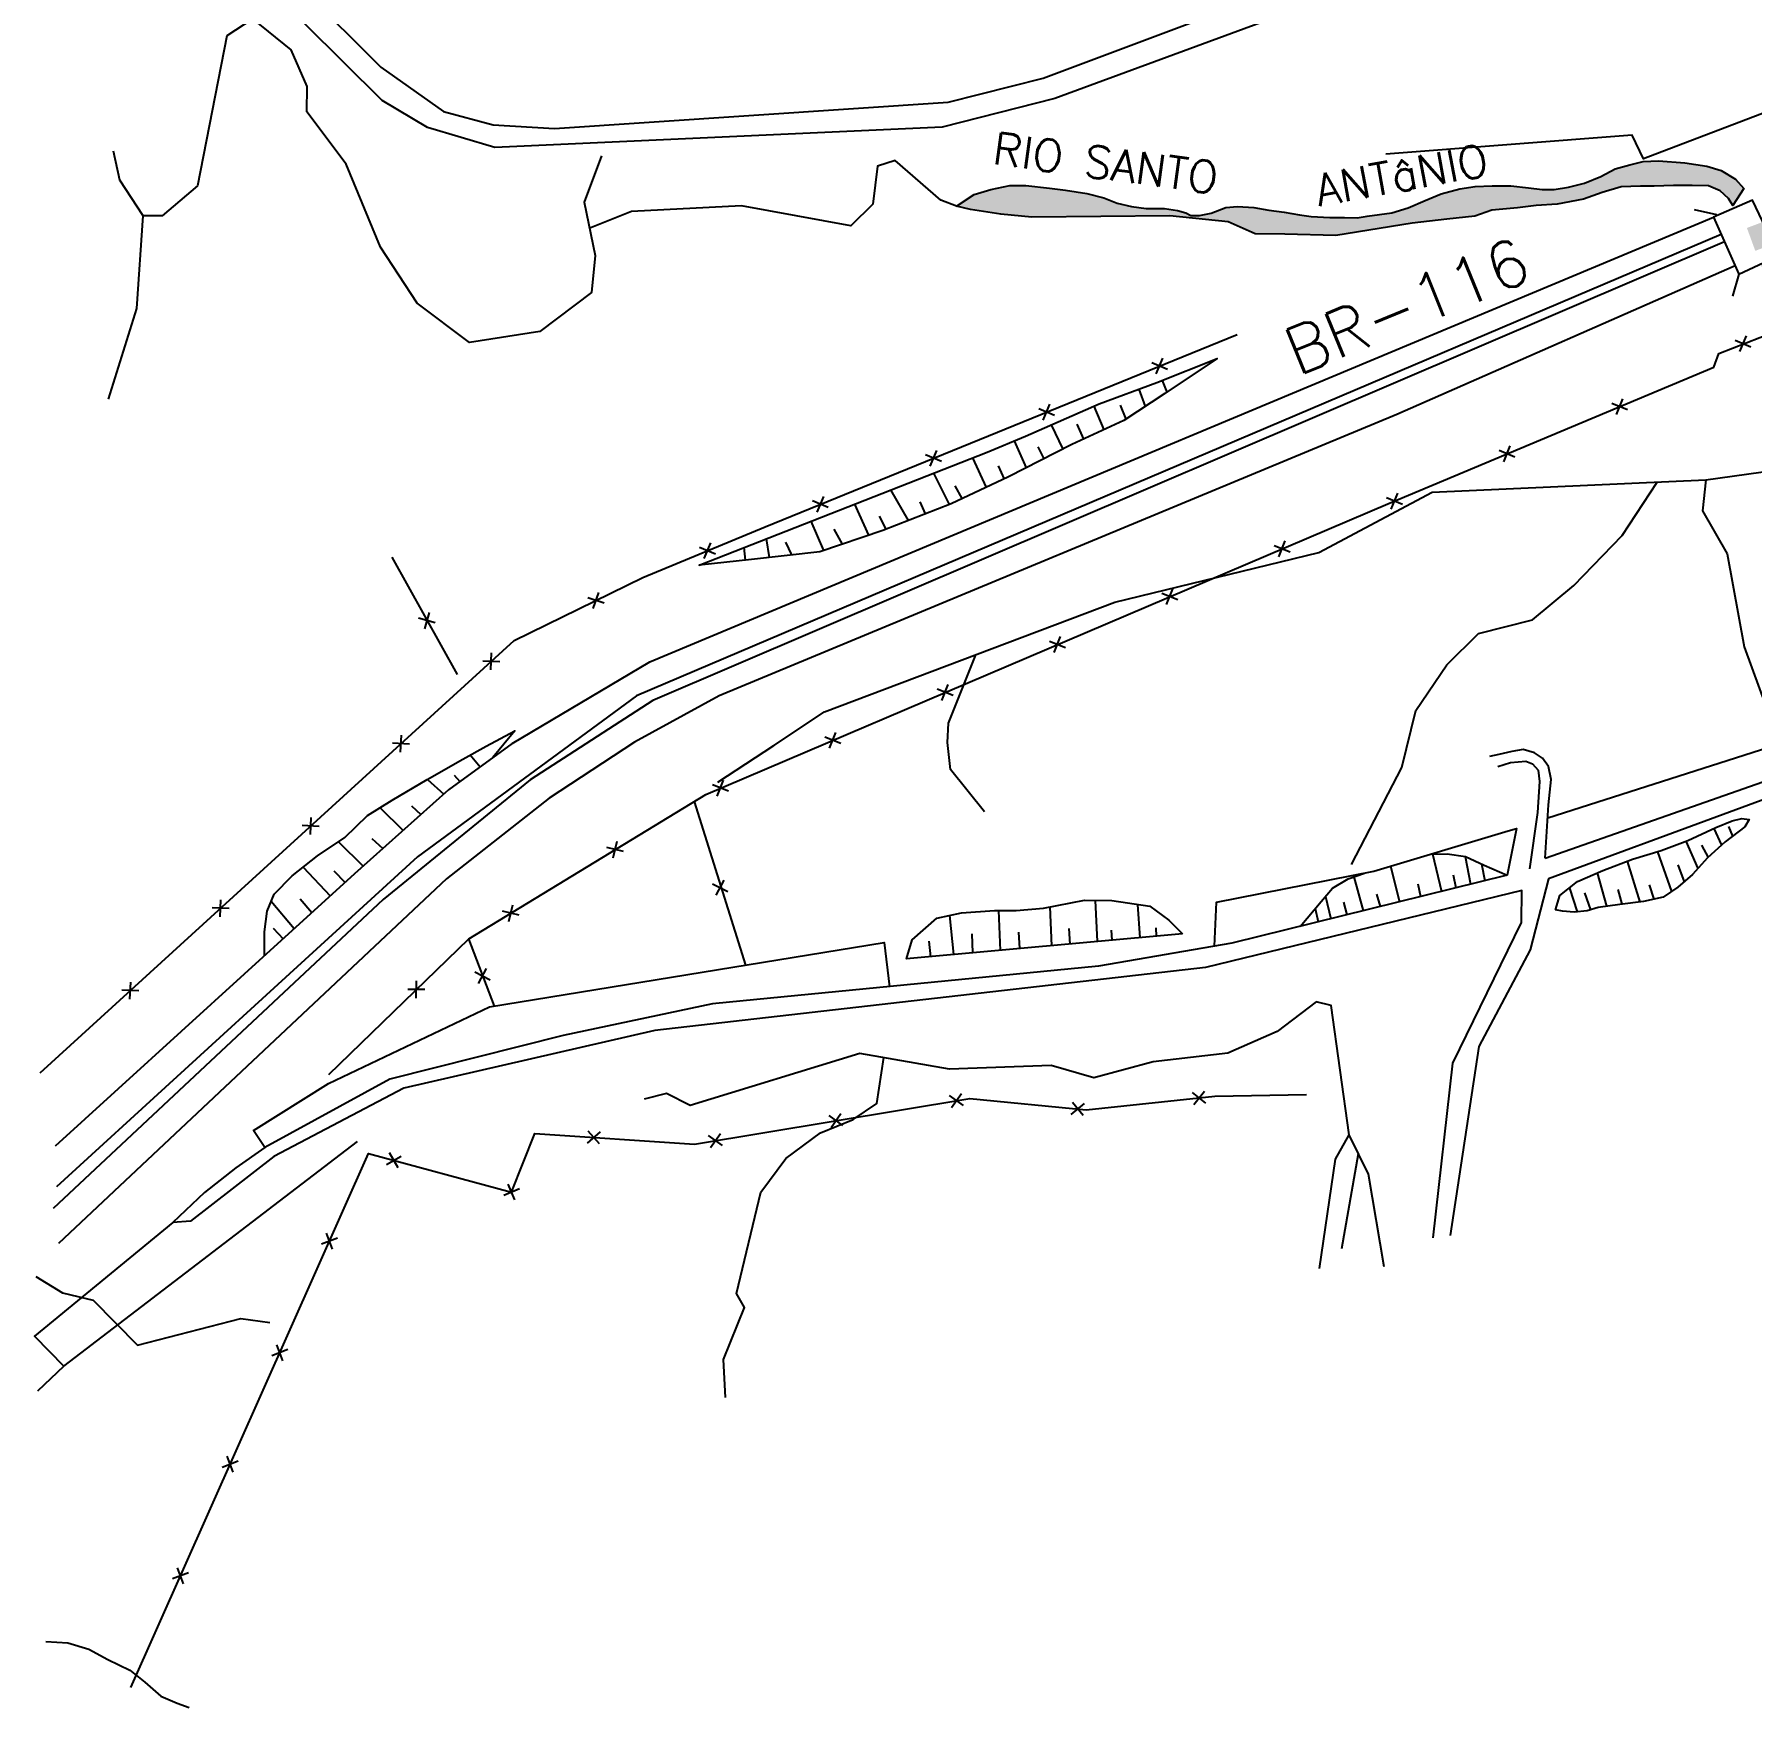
# Model space of a CAD drawing. Extents: x 539054 to 547168, y 7510998 to 7514510.
# Drawn here: x 543170 to 543814, y 7511589 to 7512217 of the extents above; entities that cross this region are included whole.
import ezdxf

# ---------------------------------------------------------------- set-up
doc = ezdxf.new("R2010")
doc.units = 0
doc.header["$LTSCALE"] = 50
doc.header["$MEASUREMENT"] = 0
for name, color, linetype in [('HATCH', 4, 'CONTINUOUS'), ('LIMITE', 7, 'CONTINUOUS'), ('LIMITE-PROJETO', 1, 'CONTINUOUS'), ('RIO', 4, 'CONTINUOUS'), ('RODOVIA', 1, 'CONTINUOUS'), ('RUA', 7, 'CONTINUOUS'), ('TERRENO', 7, 'CONTINUOUS')]:
    doc.layers.add(name, color=color, linetype=linetype)
doc.styles.get("Standard").update_dxf_attribs({"font": 'ROMANSBR.SHX'})

# ---------------------------------------------------------------- blocks, each defined once
blk = doc.blocks.new('X')
at = {"layer": 'LIMITE'}
for p, q in [((-0.0178, -0.0178), (0.0178, 0.0178)), ((0.0178, -0.0178), (-0.0178, 0.0178))]:
    blk.add_line(p, q, dxfattribs=at)

msp = doc.modelspace()

# ---------------------------------------------------------------- hatches: boundary and pattern name
at = {"layer": 'HATCH'}
h = msp.add_hatch(color=256, dxfattribs=at)
h.paths.add_polyline_path([(543716.67, 7512159.94), (543710.3, 7512159.67), (543704.57, 7512158.76), (543697.56, 7512156.91), (543691.5, 7512154.41), (543685.12, 7512151.6), (543679.06, 7512149.74), (543669.83, 7512148.54), (543666.01, 7512147.94), (543661.24, 7512147.98), (543655.83, 7512148.02), (543648.84, 7512148.39), (543644.39, 7512149.06), (543638.67, 7512150.06), (543632.95, 7512150.74), (543627.24, 7512151.74), (543621.2, 7512152.1), (543616.74, 7512151.82), (543611.32, 7512149.64), (543606.86, 7512148.72), (543603.68, 7512148.75), (543601.78, 7512149.71), (543598.61, 7512150.69), (543593.84, 7512151.37), (543586.84, 7512151.42), (543581.44, 7512152.1), (543576.05, 7512153.41), (543570.97, 7512155.36), (543564.63, 7512157), (543556.69, 7512158.33), (543550.65, 7512159.01), (543541.75, 7512160.04), (543535.71, 7512160.08), (543528.7, 7512158.55), (543522.33, 7512156.69), (543515.78, 7512152.33), (543521.01, 7512150.98), (543532.45, 7512149.31), (543544.05, 7512148.15), (543595.79, 7512148.59), (543617.65, 7512146.41), (543627.8, 7512141.88), (543638.93, 7512141.79), (543658.07, 7512141.32), (543686.62, 7512145.95), (543699.71, 7512147.36), (543710.22, 7512148.54), (543716.59, 7512150.72), (543726.14, 7512151.6), (543733.14, 7512152.5), (543741.1, 7512153.07), (543750.97, 7512154.9), (543757.99, 7512157.39), (543765, 7512159.56), (543772.32, 7512159.82), (543777.41, 7512159.78), (543784.72, 7512160.04), (543791.72, 7512159.98), (543797.76, 7512159.93), (543802.2, 7512157.99), (543805.36, 7512155.11), (543806.93, 7512152.55), (543811.11, 7512158.88), (543807.96, 7512162.4), (543802.58, 7512165.62), (543797.18, 7512167.25), (543788.92, 7512168.58), (543779.07, 7512169.3), (543773.34, 7512169.02), (543768.25, 7512167.79), (543762.83, 7512166.25), (543757.4, 7512163.43), (543751.34, 7512160.93), (543745.28, 7512159.39), (543739.87, 7512158.48), (543735.42, 7512158.52), (543730.33, 7512159.19), (543723.66, 7512159.88)])
h.paths.add_polyline_path([(543829.96, 7512106.04), (543841.72, 7512091.53), (543883.97, 7512059.99), (543902.93, 7512056.53), (543923.12, 7512057.72), (543949.74, 7512076.69), (543978.99, 7512076.46), (543999.07, 7512084.31), (544000, 7512085.12), (544000, 7512092.34), (543988.46, 7512083.12), (543962.74, 7512079.65), (543947.24, 7512082.36), (543936.12, 7512071.57, -0.178816), (543934.96, 7512070.44), (543925.87, 7512061.61), (543908.78, 7512060.17), (543884.68, 7512065.72), (543851.89, 7512090.6), (543836.67, 7512109.02), (543828.73, 7512124.68, -0.012905), (543828.61, 7512124.68, 0.012905), (543828.73, 7512124.68), (543824.14, 7512133.74), (543817.25, 7512130.51)])
h.paths.add_polyline_path([(544133.2, 7512135.86), (544146.07, 7512130.7), (544164.63, 7512118.26), (544172.9, 7512118.09), (544201.93, 7512132.32), (544245.76, 7512162.36), (544258.27, 7512166.42), (544271.14, 7512181.03), (544284, 7512205.85), (544299.55, 7512219.45), (544340.66, 7512231.37), (544359.05, 7512239.53), (544384.09, 7512254.56), (544413.72, 7512281.44), (544417.89, 7512286.09), (544422.87, 7512290.17), (544426.75, 7512293.17), (544430.33, 7512293.69), (544432.8, 7512292.57), (544436.07, 7512288.42), (544439.31, 7512280.97), (544440.63, 7512273.53), (544443.14, 7512268.3), (544447.15, 7512261.93), (544450.57, 7512257.4), (544458.63, 7512252.21), (544468.7, 7512247.33), (544478.12, 7512246.29), (544488.1, 7512247.17), (544495.49, 7512250), (544501.24, 7512254.34), (544510.73, 7512263.91), (544527.4, 7512283.3), (544530.99, 7512285.47), (544533.47, 7512285.73), (544537.03, 7512283.78), (544538.1, 7512279.09), (544543.4, 7512254.94), (544545.86, 7512251.53), (544548.87, 7512248.76), (544552.38, 7512247.09), (544590.48, 7512239.16), (544624.42, 7512235.52), (544636.9, 7512235.42), (544675.07, 7512239.8), (544671.57, 7512243.3), (544664.41, 7512242.19), (544655.43, 7512242.75), (544643.43, 7512240.6), (544627.96, 7512240.46), (544611.99, 7512241.85), (544590.8, 7512244.26), (544572.61, 7512247.89), (544559.4, 7512250.99), (544552.42, 7512251.76), (544550.43, 7512252.56), (544548.7, 7512254.57), (544547.75, 7512260.56), (544546.06, 7512268.56), (544543.63, 7512276.06), (544541.22, 7512284.07), (544538.49, 7512290.07), (544535.03, 7512293.58), (544531.29, 7512294.36), (544527.79, 7512293.39), (544518.35, 7512287.64), (544503.35, 7512267.83), (544482.46, 7512252.9), (544460.63, 7512254.53), (544450.74, 7512263.58), (544436.99, 7512294.64), (544432.78, 7512298.92), (544427.7, 7512299.38), (544417.49, 7512295.22), (544370.52, 7512254.88), (544350.06, 7512241.47), (544308.43, 7512232.05), (544295.66, 7512226.21), (544282.37, 7512216.07), (544257.58, 7512175.78), (544244.18, 7512168.18), (544221.17, 7512154.63), (544200.3, 7512139.54), (544169.84, 7512124.61), (544158.34, 7512126.36), (544134.61, 7512142.37), (544100.93, 7512133.3), (544042.99, 7512132.62), (544031.99, 7512129.05), (544023.7, 7512120.89), (544012.7, 7512102.49), (544000, 7512092.34), (544000, 7512085.12), (544020.75, 7512103.14), (544025.33, 7512113.24), (544034.91, 7512122.67), (544059.03, 7512130.5), (544092.62, 7512128.57)])

# ---------------------------------------------------------------- linework, layer by layer
at = {"layer": 'LIMITE', "linetype": 'CONTINUOUS'}
for points in [[(543280.31, 7511826.67), (543332.84, 7511877.54), (543421.72, 7511931.7), (543677.53, 7512040.62), (543799.77, 7512091.91), (543801.72, 7512096.98), (543822.14, 7512105.08), (543875.54, 7512058.91)], [(543172.05, 7511827.29), (543349.86, 7511989.38), (543398.08, 7512012.97), (543444, 7512032.03), (543620.98, 7512104.14)], [(543328.65, 7511976.63), (543304.12, 7512020.65)], [(543417.38, 7511929.06), (543436.6, 7511867.67)], [(543342.53, 7511852.28), (543332.84, 7511877.54)], [(543206.08, 7511596.82), (543295.23, 7511797.02), (543348.9, 7511782.51), (543357.64, 7511804.49), (543417.5, 7511800.57), (543520.8, 7511817.71), (543564.41, 7511813.4), (543612.71, 7511818.54), (543647.06, 7511819.12)]]:
    msp.add_lwpolyline(points, dxfattribs=at)
at = {"layer": 'LIMITE-PROJETO'}
msp.add_solid([(543824.91, 7512148.88), (543828.04, 7512140.3), (543812.22, 7512144.1), (543815.36, 7512135.52)], dxfattribs=at)
at = {"layer": 'RIO', "linetype": 'CONTINUOUS'}
for points in [[(543382.56, 7512171.14), (543376.17, 7512153.71), (543380.26, 7512133.74), (543378.89, 7512119.92), (543359.48, 7512105.32), (543333.14, 7512101.14), (543313.45, 7512115.95), (543299.71, 7512136.92), (543286.81, 7512167.98), (543272.12, 7512187.6), (543272.2, 7512197.14), (543266.19, 7512210.94), (543251.89, 7512222.57), (543242.11, 7512216.16), (543231.04, 7512159.91), (543217.9, 7512148.59), (543210.75, 7512148.64), (543201.95, 7512162.07), (543199.65, 7512172.84)], [(543515.78, 7512152.33), (543509.92, 7512154.52), (543492.79, 7512169.43), (543486.11, 7512167.26), (543484.41, 7512152.96), (543476.18, 7512144.86), (543435.1, 7512152.4), (543393.89, 7512150.29), (543378.2, 7512144.07)], [(543197.72, 7512079.93), (543208.36, 7512113.89), (543210.75, 7512148.64)], [(543426.22, 7511936.23), (543447.3, 7511950.03), (543466.27, 7511962.6), (543575.15, 7512003.73), (543651.72, 7512022.34), (543694.13, 7512045.04), (543796.86, 7512049.62), (543843.38, 7512056.1), (543866.98, 7512057.07), (543875.54, 7512058.91), (543883.97, 7512059.99)], [(543663.95, 7511905.45), (543682.79, 7511941.82), (543688.03, 7511963.16), (543699.63, 7511980.27), (543711.52, 7511991.98), (543731.75, 7511997.2), (543747.36, 7512010.01), (543765.45, 7512028.82), (543778.59, 7512048.81)], [(543796.86, 7512049.62), (543795.5, 7512038.04), (543804.84, 7512021.85), (543811.21, 7511987.03), (543822.21, 7511956.92)], [(543676.15, 7511754.58), (543670.35, 7511789.28), (543663.1, 7511804.07), (543656.23, 7511852.55), (543650.72, 7511853.87), (543636, 7511842.78), (543617.5, 7511834.62), (543589.48, 7511831.45), (543567.33, 7511825.38), (543551.31, 7511830.05), (543513.13, 7511828.65), (543479.57, 7511834.52), (543415.88, 7511815.02), (543406.96, 7511819.57), (543398.64, 7511817.43)], [(543433.28, 7511744.53), (543442.38, 7511782.56), (543451.81, 7511795.21), (543464.72, 7511804.8), (543477.04, 7511809.81), (543485.89, 7511815.72), (543488.48, 7511832.97)], [(543651.89, 7511753.86), (543657.89, 7511794.87), (543663.1, 7511804.07)], [(543660.29, 7511761.46), (543666.53, 7511797.06)], [(543170.4, 7511750.94), (543180.44, 7511744.76), (543192.01, 7511741.98), (543208.54, 7511725.19), (543247.3, 7511735.2), (543258.18, 7511733.65)], [(543429.13, 7511705.5), (543428.33, 7511719.74), (543436.31, 7511739.25), (543433.28, 7511744.53)]]:
    msp.add_lwpolyline(points, dxfattribs=at)
msp.add_lwpolyline([(543686.62, 7512145.95), (543658.07, 7512141.32), (543638.93, 7512141.79), (543627.8, 7512141.88), (543617.65, 7512146.41), (543595.79, 7512148.59), (543544.05, 7512148.15), (543532.45, 7512149.31), (543521.01, 7512150.98), (543515.78, 7512152.33), (543522.33, 7512156.69), (543528.7, 7512158.55), (543535.71, 7512160.08), (543541.75, 7512160.04), (543550.65, 7512159.01), (543556.69, 7512158.33), (543564.63, 7512157), (543570.97, 7512155.36), (543576.05, 7512153.41), (543581.44, 7512152.1), (543586.84, 7512151.42), (543593.84, 7512151.37), (543598.61, 7512150.69), (543601.78, 7512149.71), (543603.68, 7512148.75), (543606.86, 7512148.72), (543611.32, 7512149.64), (543616.74, 7512151.82), (543621.2, 7512152.1), (543627.24, 7512151.74), (543632.95, 7512150.74), (543638.67, 7512150.06), (543644.39, 7512149.06), (543648.84, 7512148.39), (543655.83, 7512148.02), (543661.24, 7512147.98), (543666.01, 7512147.94), (543669.83, 7512148.54), (543679.06, 7512149.74), (543685.12, 7512151.6), (543691.5, 7512154.41), (543697.56, 7512156.91), (543704.57, 7512158.76), (543710.3, 7512159.67), (543716.67, 7512159.94), (543723.66, 7512159.88), (543730.33, 7512159.19), (543735.42, 7512158.52), (543739.87, 7512158.48), (543745.28, 7512159.39), (543751.34, 7512160.93), (543757.4, 7512163.43), (543762.83, 7512166.25), (543768.25, 7512167.79), (543773.34, 7512169.02), (543779.07, 7512169.3), (543788.92, 7512168.58), (543797.18, 7512167.25), (543802.58, 7512165.62), (543807.96, 7512162.4), (543811.11, 7512158.88), (543806.93, 7512152.55), (543805.36, 7512155.11), (543802.2, 7512157.99), (543797.76, 7512159.93), (543791.72, 7512159.98), (543784.72, 7512160.04), (543777.41, 7512159.78), (543772.32, 7512159.82), (543765, 7512159.56), (543757.99, 7512157.39), (543750.97, 7512154.9), (543741.1, 7512153.07), (543733.14, 7512152.5), (543726.14, 7512151.6), (543716.59, 7512150.72), (543710.22, 7512148.54), (543699.71, 7512147.36)], close=True, dxfattribs=at)
at = {"layer": 'RIO'}
for points in [[(543526.26, 7511925.21), (543513.49, 7511941), (543512.45, 7511951.1), (543512.79, 7511958.38), (543523.03, 7511984.04)], [(543174.26, 7511613.99), (543182.44, 7511613.51), (543190.4, 7511611.14), (543197.51, 7511607.3), (543205.67, 7511603.25), (543211.3, 7511598.8), (543217.35, 7511593.51), (543223.41, 7511590.94), (543228.02, 7511589.23)]]:
    msp.add_lwpolyline(points, dxfattribs=at)
at = {"layer": 'RODOVIA', "linetype": 'CONTINUOUS'}
for points in [[(543349.12, 7511950.82), (543400.69, 7511981.35), (543799.64, 7512148.17)], [(543803.76, 7512138.92), (543401.84, 7511966.92), (543355.81, 7511937.18), (543300.76, 7511892.23), (543176.95, 7511776.39)], [(543802.57, 7512141.6), (543395.75, 7511968.69), (543313.6, 7511908.25), (543178.24, 7511784.47)], [(543807.77, 7512129.92), (543680.87, 7512074.14), (543426.72, 7511968.62), (543394.94, 7511951.29), (543362.97, 7511930.33), (543324.49, 7511900.05), (543178.94, 7511763.23)]]:
    msp.add_lwpolyline(points, dxfattribs=at)
at = {"layer": 'RODOVIA'}
msp.add_lwpolyline([(543349.12, 7511950.82), (543325.29, 7511933.42), (543290, 7511901.87), (543248.59, 7511864.28), (543177.71, 7511799.73)], dxfattribs=at)
at = {"layer": 'RUA', "linetype": 'CONTINUOUS'}
for points in [[(543242.42, 7512261.67), (543299.82, 7512204.34), (543323.33, 7512187.75), (543342.05, 7512182.81), (543364.94, 7512181.36), (543512.59, 7512191.22), (543548.28, 7512200.27), (543753.69, 7512277.35)], [(543764.65, 7512270.79), (543552.6, 7512192.68), (543510.39, 7512181.91), (543342.59, 7512174.33), (543317.33, 7512181.77), (543300.31, 7512191.87), (543242.68, 7512249.13)], [(543801.67, 7512261.81), (543815.31, 7512246.12), (543831.67, 7512226.24), (543851.21, 7512199.66), (543773.43, 7512170.08), (543769.12, 7512178.87), (543676.76, 7512171.79)], [(543736.51, 7511907.74), (544086.61, 7512030.5), (544188.49, 7512051.64), (544222.22, 7512054.09), (544250.53, 7512059.23), (544277.78, 7512067.24), (544301.47, 7512076.4), (544333.78, 7512090.4), (544357.12, 7512101.66), (544372.94, 7512110.92), (544449.14, 7512154.89)], [(543737.5, 7511922.95), (543860.29, 7511962.15), (543910.34, 7511979.13), (543925.9, 7511983.07), (543941.83, 7511987.01), (543954.44, 7511991.71), (543962.23, 7511995.35), (543964.46, 7511997.18), (543965.39, 7511999.65)], [(543873.54, 7511949.98), (543737.75, 7511900.03), (543730.88, 7511873.43), (543711.7, 7511837.14), (543700.98, 7511766.22)], [(543612.57, 7511874.74), (543613.28, 7511891.33), (543672.31, 7511902.89), (543722.63, 7511917.99), (543725.75, 7511918.96), (543722.28, 7511901.39), (543619.09, 7511875.86), (543568.99, 7511867.23), (543424.27, 7511853.1), (543368.21, 7511841.24), (543303.26, 7511824.92), (543256.33, 7511799.33), (543252.16, 7511805.68), (543280.29, 7511823.27), (543340.65, 7511851.97), (543488.6, 7511876.18), (543490.64, 7511859.58)], [(543694.52, 7511765.46), (543701.93, 7511830.86), (543727.71, 7511883.59), (543727.81, 7511895.68), (543609.14, 7511866.76), (543402.57, 7511843.09), (543308.48, 7511821.47), (543259.72, 7511795.87), (543228.45, 7511771.62), (543221.87, 7511771.15), (543169.9, 7511728.54), (543181, 7511717.27), (543291.16, 7511801.58)]]:
    msp.add_lwpolyline(points, dxfattribs=at)
at = {"layer": 'RUA'}
for points in [[(543800.95, 7512149.05), (543792.5, 7512150.94)], [(543799.64, 7512148.17), (543809.19, 7512126.73), (543824.14, 7512133.74), (543814.26, 7512154.53), (543799.64, 7512148.17)], [(543809.19, 7512126.73), (543806.85, 7512118.48)], [(543736.51, 7511907.74), (543737.81, 7511927.76), (543738.74, 7511937.29), (543737.78, 7511942.14), (543735.53, 7511945.29), (543732.55, 7511947.31), (543728.29, 7511948.48), (543724, 7511947.8), (543719.15, 7511946.7), (543715.72, 7511945.88)], [(543718.83, 7511942.15), (543723.54, 7511943.68), (543729.25, 7511944.2), (543731.81, 7511943.19), (543733.92, 7511940.75), (543734.46, 7511936.47), (543733.66, 7511924.94), (543730.64, 7511903.75)], [(543256.33, 7511799.33), (543245.47, 7511791.64), (543233.75, 7511782.36), (543221.87, 7511771.15)], [(543181, 7511717.27), (543171.06, 7511707.86)]]:
    msp.add_lwpolyline(points, dxfattribs=at)
at = {"layer": 'TERRENO', "linetype": 'CONTINUOUS'}
for points in [[(543527.22, 7512060.03), (543541.6, 7512066.06), (543569.33, 7512078.11), (543590.89, 7512086.13), (543613.48, 7512095.16), (543593.92, 7512082.01), (543578.49, 7512071.9), (543558.97, 7512062.85), (543535.33, 7512050.76), (543513.76, 7512040.7), (543488.09, 7512030.68), (543464.49, 7512022.68), (543438.87, 7512019.81), (543419.21, 7512017.67)], [(543600.52, 7511879.42), (543497.07, 7511870.01), (543499.17, 7511877.15), (543508.44, 7511885.26), (543517.67, 7511887.23), (543529.96, 7511888.16), (543538.15, 7511888.1), (543548.39, 7511889.04), (543563.77, 7511891.99), (543574.01, 7511891.91), (543588.32, 7511889.75), (543595.45, 7511884.58)]]:
    msp.add_lwpolyline(points, close=True, dxfattribs=at)
at = {"layer": 'TERRENO'}
for points in [[(543592.87, 7512086.92), (543594.66, 7512082.51)], [(543584.09, 7512083.6), (543586.53, 7512077.17)], [(543567.32, 7512077.24), (543571, 7512068.43)], [(543577.2, 7512077.66), (543579.33, 7512072.45)], [(543551.31, 7512070.28), (543555.65, 7512061.15)], [(543560.86, 7512070.55), (543563.38, 7512064.9)], [(543537.34, 7512064.27), (543541.94, 7512054.14)], [(543546.32, 7512061.99), (543548.52, 7512057.51)], [(543521.79, 7512057.9), (543526.91, 7512046.83)], [(543531.43, 7512054.87), (543533.59, 7512049.95)], [(543507.19, 7512052.18), (543513.06, 7512040.43)], [(543515.09, 7512047.41), (543517.8, 7512042.59)], [(543477.57, 7512040.56), (543482.81, 7512028.89)], [(543491.04, 7512045.84), (543497.59, 7512034.39)], [(543502.02, 7512041.36), (543504, 7512036.89)], [(543461.18, 7512034.13), (543465.9, 7512023.16)], [(543486.78, 7512036.06), (543489.27, 7512031.13)], [(543469.73, 7512031.13), (543472.84, 7512025.51)], [(543436, 7512024.26), (543436.51, 7512019.55)], [(543444.43, 7512027.56), (543445.49, 7512020.55)], [(543451.6, 7512026.21), (543453.86, 7512021.49)], [(543256.17, 7511871.16), (543256.24, 7511880.14), (543257.17, 7511887.94), (543259.83, 7511894.29), (543266.54, 7511901.18), (543276.16, 7511908.63), (543286.35, 7511915.5), (543294.81, 7511923.82), (543304.12, 7511929.54), (543317.21, 7511937.25), (543330.59, 7511944.95), (543339.32, 7511949.81), (543350.08, 7511955.51), (543341.89, 7511945.54)], [(543333.31, 7511946.47), (543337.13, 7511942.06)], [(543327.36, 7511938.9), (543329.54, 7511936.52)], [(543317.31, 7511937.3), (543323.43, 7511931.76)], [(543299.54, 7511926.73), (543308.24, 7511918.18)], [(543311.34, 7511927.45), (543314.92, 7511924.14)], [(543740.37, 7511888.45), (543742.07, 7511893.73), (543748.73, 7511898.97), (543758.19, 7511903.19), (543769.31, 7511907.41), (543780.09, 7511910.63), (543790.05, 7511914.36), (543800.52, 7511919.23), (543806.66, 7511921.83), (543810.31, 7511922.63), (543813.12, 7511922.28), (543811.44, 7511919.48), (543804.12, 7511913.91), (543797.45, 7511907.85), (543791.77, 7511901.61), (543786.27, 7511896.86), (543780.78, 7511893.09), (543773.49, 7511891.5), (543764.55, 7511890.41), (543756.43, 7511889.32), (543752.28, 7511888.03), (543747.48, 7511887.57), (543743.01, 7511887.93), (543740.37, 7511888.45)], [(543799.86, 7511918.93), (543802.67, 7511912.6)], [(543805.32, 7511919.69), (543806.87, 7511916)], [(543284.01, 7511913.92), (543293.28, 7511904.8)], [(543296.48, 7511915.13), (543300.66, 7511911.4)], [(543789.36, 7511914.1), (543793.83, 7511903.87)], [(543795.17, 7511912.66), (543797.65, 7511908.03)], [(543693.78, 7511909.33), (543699.82, 7511909.43), (543706.66, 7511908.34), (543713.69, 7511905.17), (543722.28, 7511901.39)], [(543694.28, 7511909.34), (543697.64, 7511895.29)], [(543706.58, 7511908.35), (543708.54, 7511897.99)], [(543712.63, 7511905.65), (543713.95, 7511899.33)], [(543767.28, 7511906.64), (543772.08, 7511891.33)], [(543778.64, 7511910.19), (543783.9, 7511895.23)], [(543786.34, 7511905.29), (543788.66, 7511898.92)], [(543270.69, 7511904.4), (543280.89, 7511893.59)], [(543282.2, 7511903.08), (543286.51, 7511898.7)], [(543644.6, 7511882.17), (543652.58, 7511891.55), (543656.77, 7511896.5), (543662.61, 7511899.98), (543668.85, 7511902.21)], [(543664.85, 7511900.78), (543668.31, 7511888.03)], [(543678.48, 7511904.74), (543681.95, 7511891.41)], [(543702.04, 7511901.53), (543703.09, 7511896.64)], [(543756.11, 7511902.26), (543759.56, 7511889.74)], [(543269.66, 7511892.48), (543274.04, 7511887.37)], [(543654.14, 7511893.39), (543656.1, 7511885.02)], [(543673.35, 7511894.29), (543674.61, 7511889.59)], [(543688.73, 7511898.11), (543689.83, 7511893.36)], [(543745.68, 7511896.58), (543748.51, 7511887.67)], [(543751.34, 7511894.81), (543753.56, 7511888.42)], [(543763.76, 7511896.04), (543765.31, 7511890.5)], [(543775.53, 7511897.77), (543777.36, 7511892.35)], [(543258.74, 7511891.7), (543267.4, 7511881.36)], [(543513.18, 7511886.27), (543514.63, 7511871.61)], [(543531.55, 7511888.15), (543532.2, 7511873.2)], [(543550.71, 7511889.48), (543551.44, 7511874.96)], [(543567.72, 7511891.96), (543568.55, 7511876.51)], [(543583.59, 7511890.46), (543584.48, 7511877.96)], [(543650.33, 7511888.91), (543651.43, 7511883.86)], [(543660.88, 7511891.28), (543662.18, 7511886.52)], [(543259.44, 7511881.56), (543263.23, 7511877.57)], [(543539.07, 7511880), (543539.38, 7511873.86)], [(543557.9, 7511881.42), (543558.25, 7511875.58)], [(543573.83, 7511880.77), (543574.05, 7511877.01)], [(543590.57, 7511881.68), (543590.69, 7511878.53)], [(543505.33, 7511876.61), (543505.97, 7511870.82)], [(543521.56, 7511879.35), (543521.8, 7511872.26)]]:
    msp.add_lwpolyline(points, dxfattribs=at)

# ---------------------------------------------------------------- block references
at = {"layer": 'RIO', "xscale": 127.2121291432586, "yscale": 127.2121291432586, "zscale": 127.2121291432586}
for p, rotation in [((543810.78, 7512100.68), 21.64629706392248), ((543591.95, 7512092.31), 22.16846616525915), ((543764.5, 7512077.11), 22.76054152180637), ((543549.54, 7512075.03), 22.16846616525915), ((543507.13, 7512057.75), 22.16846616525915), ((543722.27, 7512059.39), 22.76054152180637), ((543464.72, 7512040.47), 22.16846616525915), ((543680.04, 7512041.67), 22.76054152180637), ((543422.36, 7512023.05), 22.5352910179747), ((543637.9, 7512023.75), 23.06341648738895), ((543595.76, 7512005.81), 23.06341648738895), ((543380.56, 7512004.4), 26.07260150558899), ((543317.1, 7511996.85), 119.1279888440127), ((543553.63, 7511987.87), 23.06341648738895), ((543341.27, 7511981.55), 42.3529121666419), ((543511.49, 7511969.92), 23.06341648738895), ((543307.43, 7511950.7), 42.3529121666419), ((543469.36, 7511951.98), 23.06341648738895), ((543427.22, 7511934.04), 23.06341648738895), ((543273.59, 7511919.84), 42.3529121666419), ((543387.72, 7511910.98), 31.35953945054461), ((543427.11, 7511896.72), 287.3780688854768), ((543239.74, 7511888.99), 42.3529121666419), ((543348.61, 7511887.15), 31.35953945054461), ((543205.9, 7511858.14), 42.3529121666419), ((543313.21, 7511858.52), 44.08026638747487), ((543337.97, 7511863.61), 287.3780688854768), ((543515.74, 7511816.87), 9.422463862180875), ((543561.27, 7511813.71), 354.355721255017), ((543606.81, 7511817.92), 6.076720198300849), ((543470.56, 7511809.38), 9.422463862180875), ((543379.78, 7511803.04), 356.25504199477), ((543425.39, 7511801.88), 9.422463862180875), ((543304.73, 7511794.45), 344.873757025302), ((543348.91, 7511782.55), 68.29964465561795), ((543280.6, 7511764.16), 65.9943309662485), ((543261.97, 7511722.33), 65.9943309662485), ((543243.34, 7511680.49), 65.9943309662485), ((543224.71, 7511638.66), 65.9943309662485)]:
    msp.add_blockref('X', p, dxfattribs=dict(at, rotation=rotation))

# ---------------------------------------------------------------- texts
at = {"layer": 'RIO'}
for s, rotation, p in [('RIO SANTO', 352.26483, (543528.9, 7512168.14)), ('ANT%%226NIO', 10.36626, (543651.66, 7512152.13))]:
    msp.add_text(s, height=12, rotation=rotation, dxfattribs=at).set_placement(p)
at = {"layer": 'RODOVIA'}
msp.add_text('BR-116', height=17.5, rotation=22.20571, dxfattribs=at).set_placement((543643.62, 7512088.64))

doc.saveas('drawing.dxf')
